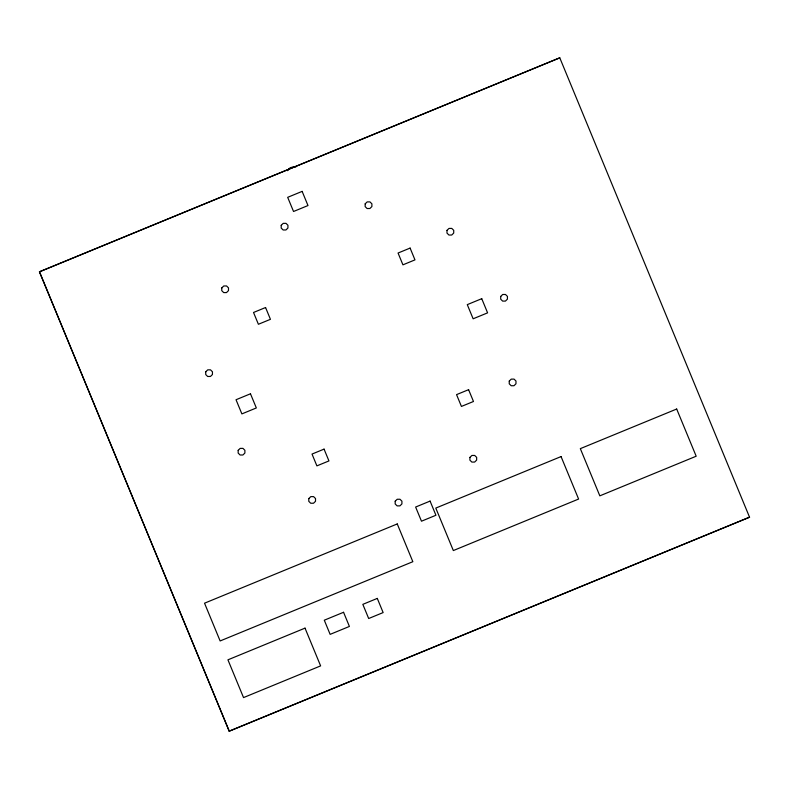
<?xml version="1.0" encoding="UTF-8"?>
<svg xmlns="http://www.w3.org/2000/svg" width="789" height="789" viewBox="0 0 789 789"><rect width="100%" height="100%" fill="white"/><g stroke="black" fill="none" stroke-linecap="round" stroke-linejoin="round"><path stroke-width="1.18" d="M287.206 170.523L291.042 167.436L295.964 166.834M287.265 170.68L289.79 168.225L294.583 166.785M749.55 517.199L559.776 57.824L39.45 271.801L229.224 731.176L749.55 517.199L229.224 731.176M229.195 731.097L39.45 271.801L559.776 57.824M205.742 371.806L205.722 374.548L207.675 376.481L210.456 376.461L212.438 374.519L212.458 371.777L210.505 369.844L207.724 369.854L205.742 371.806M221.788 287.916L221.758 290.658L223.711 292.591L226.502 292.581L228.485 290.628L228.504 287.886L226.551 285.953L223.77 285.973L221.788 287.916M238.179 450.332L238.16 453.073L240.112 455.006L242.894 454.997L244.886 453.044L244.906 450.302L242.953 448.369L240.172 448.389L238.179 450.332M281.219 225.309L281.2 228.051L283.152 229.984L285.934 229.974L287.926 228.021L287.946 225.279L285.993 223.346L283.212 223.366L281.219 225.309M308.815 498.579L308.785 501.321L310.738 503.254L313.529 503.234L315.511 501.291L315.531 498.549L313.578 496.616L310.797 496.626L308.815 498.579M365.179 203.858L365.159 206.6L367.112 208.533L369.893 208.513L371.885 206.57L371.905 203.828L369.952 201.895L367.171 201.905L365.179 203.858M395.2 501.212L395.181 503.954L397.133 505.887L399.915 505.877L401.907 503.924L401.926 501.183L399.974 499.25L397.183 499.269L395.2 501.212M447.008 230.368L446.988 233.11L448.941 235.043L451.722 235.033L453.705 233.08L453.734 230.339L451.772 228.406L448.99 228.425L447.008 230.368M469.928 457.413L469.909 460.155L471.861 462.078L474.643 462.068L476.625 460.115L476.655 457.373L474.702 455.45L471.911 455.46L469.928 457.413M500.719 296.437L500.699 299.179L502.652 301.102L505.433 301.092L507.416 299.139L507.445 296.398L505.483 294.475L502.701 294.484L500.719 296.437M509.26 381.067L509.24 383.809L511.193 385.742L513.974 385.732L515.967 383.779L515.986 381.038L514.034 379.105L511.252 379.124L509.26 381.067M302.138 191.382L287.679 197.329L293.538 211.491L307.986 205.544L302.138 191.382M265.568 307.523L253.525 312.474L258.397 324.269L270.44 319.318L265.568 307.523M410.102 248.081L398.06 253.032L402.932 264.838L414.975 259.877L410.102 248.081M250.478 393.79L236.029 399.737L241.878 413.9L256.336 407.952L250.478 393.79M481.744 298.686L467.285 304.633L473.134 318.795L487.592 312.848L481.744 298.686M324.062 449.119L312.02 454.069L316.892 465.875L328.944 460.924L324.062 449.119M468.597 389.677L456.555 394.628L461.427 406.434L473.479 401.483L468.597 389.677M430.084 501.094L415.625 507.041L421.484 521.204L435.932 515.256L430.084 501.094M397.252 523.935L204.538 603.191L220.131 640.954L412.844 561.699L397.252 523.935M561.058 456.575L435.794 508.086L453.34 550.564L578.603 499.052L561.058 456.575M676.686 409.027L580.329 448.645L599.827 495.847L696.184 456.22L676.686 409.027M305.018 628.133L227.932 659.831L243.535 697.594L320.62 665.886L305.018 628.133M343.56 612.284L324.289 620.203L330.137 634.366L349.409 626.436L343.56 612.284M377.29 598.407L362.832 604.354L368.68 618.517L383.138 612.57L377.29 598.407"/></g></svg>
